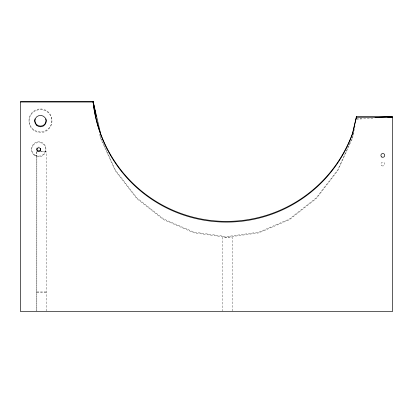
<?xml version="1.0" encoding="UTF-8"?>
<svg xmlns="http://www.w3.org/2000/svg" width="413" height="413" viewBox="0 0 413 413"><rect width="100%" height="100%" fill="white"/><g stroke="black" fill="none" stroke-linecap="round" stroke-linejoin="round"><path stroke-width="0.31" stroke-dasharray="2.06 1.55" d="M36.85 310.984L36.876 155.913M353.476 132.841L352.578 137.204L337.726 170.027L316.27 197.832L289.487 218.957L258.966 232.158L226.515 236.644L194.064 232.158L163.543 218.957L136.76 197.832L115.304 170.027L100.452 137.204L99.936 134.684M354.499 128.557L352.578 137.911L337.726 170.734L316.27 198.534L289.487 219.664L258.966 232.86L226.515 237.351L194.064 232.86L163.543 219.664L136.76 198.534L115.304 170.734L100.452 137.911L99.548 133.502M354.628 127.932L355.01 126.058M356.419 118.495L361.551 118.216M356.419 119.197L374.385 118.232M41.3 151.566L46.385 151.592L46.385 311.056M40.03 151.845L46.385 151.87M36.85 291.95L46.385 291.95M36.85 292.631L46.385 292.631M36.85 151.566L36.876 156.615M232.235 311.051L232.235 237.351L222.7 237.351L222.7 311.051M36.85 151.845L36.85 311.056M38.264 147.121A1.905 1.905 0 0 1 39.25 147.121M381.865 165.737A1.905 1.905 0 0 0 384.725 164.085A1.905 1.905 0 0 0 381.865 162.433A1.905 1.905 0 0 0 381.865 165.737M34.744 130.332A11.471 11.471 0 0 0 51.95 120.4A11.471 11.471 0 0 0 34.744 110.467A11.471 11.471 0 0 0 34.744 130.332M32.374 129.243A11.487 11.487 0 0 0 51.579 124.05A11.487 11.487 0 0 0 37.48 110.013A11.487 11.487 0 0 0 32.374 129.243M35.162 155.195A7.191 7.191 0 0 0 45.951 148.964A7.191 7.191 0 0 0 35.162 142.733A7.191 7.191 0 0 0 35.162 155.195M33.67 154.756A7.191 7.191 0 0 0 45.709 151.53A7.191 7.191 0 0 0 36.896 142.717A7.191 7.191 0 0 0 33.67 154.756"/><path stroke-width="0.62" d="M356.419 116.559L352.578 133.162A134.173 134.173 0 0 1 93.085 101.309L20.65 101.309L20.65 311.691L392.35 311.691L392.35 116.559L356.419 116.559L356.419 118.495M375.025 117.493L392.35 116.559M387.859 117.504L392.35 117.261L356.419 117.261L352.578 133.864A134.173 134.173 0 0 1 93.085 102.016L20.65 102.016M100.452 133.162L93.085 101.309L95.408 112.646M95.671 113.905L96.188 116.425M93.085 102.016L95.279 112.718M40.598 148.468A1.905 1.905 0 0 1 39.008 150.853A1.905 1.905 0 0 1 36.85 148.964M36.917 148.468A1.905 1.905 0 0 1 37.108 148.009M45.988 118.923A5.705 5.705 0 0 1 40.479 126.104A5.705 5.705 0 0 1 34.966 118.923M381.865 157.038A1.905 1.905 0 0 0 384.725 155.386A1.905 1.905 0 0 0 381.865 153.734A1.905 1.905 0 0 0 381.865 157.038M36.442 125.154A5.72 5.72 0 0 0 46.003 122.573A5.72 5.72 0 0 0 38.982 115.583A5.72 5.72 0 0 0 36.442 125.154M37.805 151.318A1.905 1.905 0 0 0 40.665 149.666A1.905 1.905 0 0 0 37.805 148.019A1.905 1.905 0 0 0 37.805 151.318"/></g></svg>
